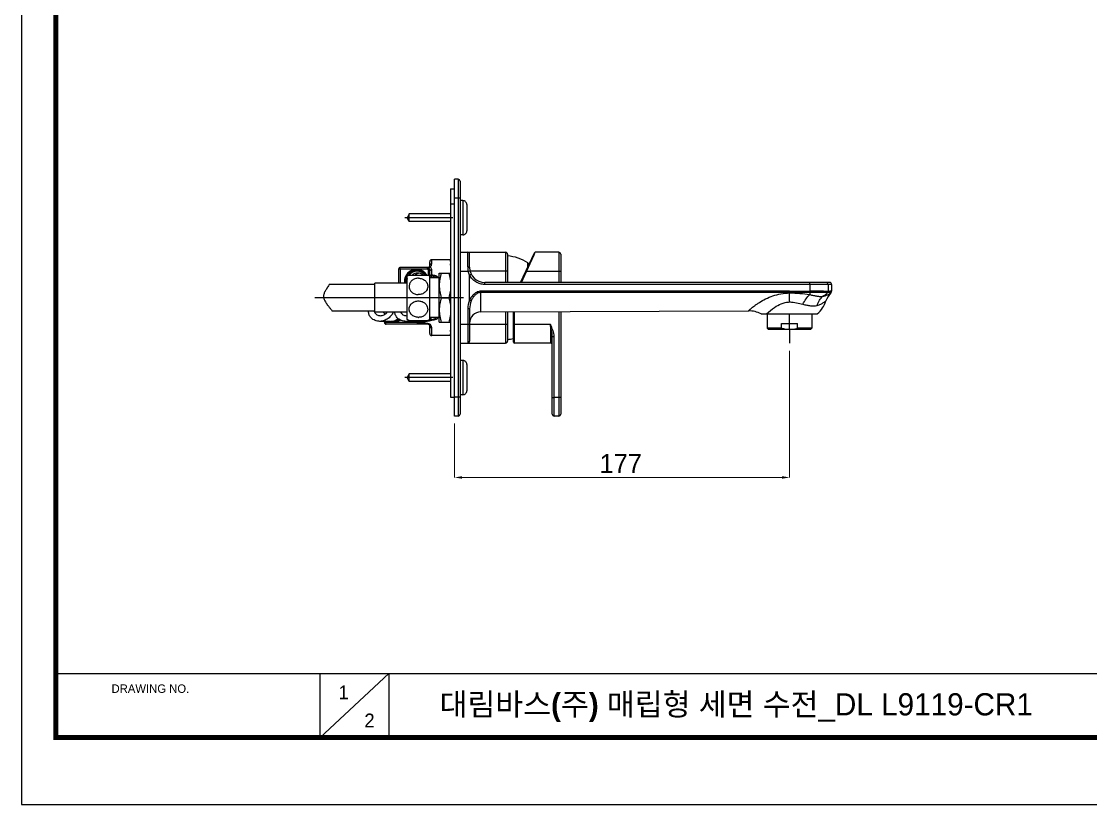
# Model space of a CAD drawing. Extents: x 0 to 1128, y 0 to 827.
# Drawn here: x 0 to 564, y 0 to 413 of the extents above; entities that cross this region are included whole.
import ezdxf

# ---------------------------------------------------------------- set-up
doc = ezdxf.new("R2010")
doc.units = 0
doc.header["$LTSCALE"] = 10
doc.header["$MEASUREMENT"] = 0
doc.header["$PDMODE"] = 3
doc.header["$PDSIZE"] = -10
doc.linetypes.add('CENTER2', pattern=[28.575000000000003, 19.05, -3.175, 3.175, -3.175])
doc.layers.get('0').update_dxf_attribs({"linetype": 'CONTINUOUS'})
doc.layers.get('DEFPOINTS').update_dxf_attribs({"linetype": 'CONTINUOUS'})
doc.layers.add('DEF_LAYER_ASSEM_MEMBER', color=7, linetype='CONTINUOUS')
doc.layers.add('중심선', color=1, linetype='CENTER2')
doc.styles.add('Daelim Dimension', font='')
doc.styles.get('Daelim Dimension').set_extended_font_data('나눔고딕')
doc.dimstyles.new('DEFAULT', dxfattribs={"dimscale": 2, "dimtxt": 2, "dimasz": 2, "dimexe": 0, "dimexo": 2, "dimgap": 1, "dimtad": 1, "dimdec": 0, "dimzin": 9, "dimdsep": 46, "dimtxsty": 'Daelim Dimension', "dimcen": 0.5, "dimclrd": 5, "dimclre": 5, "dimclrt": 256, "dimadec": 1, "dimazin": 0, "dimtfac": 1, "dimtdec": 0, "dimtix": 1, "dimtmove": 0, "dimatfit": 3, "dimfxl": 1, "dimtolj": 1, "dimtzin": 1, "dimlwd": 9, "dimlwe": 9, "dimarcsym": 0})

# ---------------------------------------------------------------- blocks, each defined once
blk = doc.blocks.new('*D2')
at = {"color": 5, "lineweight": 9, "ltscale": 0.5, "transparency": 16777216}
for p, q in [((405.3411579790964, 239.4823067191356), (405.3411579790964, 172.6817345692342)), ((228.5170798843965, 201.0727931464354), (228.5170798843965, 172.6817345692342)), ((232.5170798843965, 172.6817345692342), (401.3411579790964, 172.6817345692342))]:
    blk.add_line(p, q, dxfattribs=at)
at = {"color": 5, "ltscale": 0.5, "transparency": 16777216}
for points in [[(232.5170798843965, 173.3484012359009), (232.5170798843965, 172.0150679025676), (228.5170798843965, 172.6817345692342)], [(401.3411579790964, 173.3484012359009), (401.3411579790964, 172.0150679025676), (405.3411579790964, 172.6817345692342)]]:
    blk.add_solid(points, dxfattribs=at)
at = {"layer": 'DEFPOINTS', "color": 0, "ltscale": 0.5, "transparency": 16777216}
for p in [(405.3411579790964, 243.4823067191356), (228.5170798843965, 205.0727931464354), (405.3411579790964, 172.6817345692342)]:
    blk.add_point(p, dxfattribs=at)
at = {"color": 7, "ltscale": 0.5, "transparency": 16777216, "insert": (316.2384772499781, 180.0179291328966), "char_height": 10, "attachment_point": 5, "style": 'Daelim Dimension'}
blk.add_mtext('\\A1;177', dxfattribs=at)

msp = doc.modelspace()

# ---------------------------------------------------------------- linework, layer by layer
at = {"color": 5}
msp.add_line((18.14486312866211, 69.27593994140625), (926.736156463623, 69.27593994140625), dxfattribs=at)
at = {"color": 5, "ltscale": 40}
for p, q in [((157.4193954467773, 69.27593994140625), (157.4193954467773, 35.2742919921875)), ((157.4193954467773, 69.27593994140625), (157.4193954467773, 35.2742919921875)), ((193.8096046447754, 69.27593994140625), (157.4193954467773, 35.2742919921875)), ((193.8096046447754, 69.27593994140625), (157.4193954467773, 35.2742919921875)), ((193.8096046447754, 69.27593994140625), (193.8096046447754, 35.2742919921875)), ((193.8096046447754, 69.27593994140625), (193.8096046447754, 35.2742919921875))]:
    msp.add_line(p, q, dxfattribs=at)
at = {"ltscale": 0.5}
msp.add_lwpolyline([(0, 0), (1128.400001525879, 0), (1128.400001525879, 826.8000030517578), (0, 826.8000030517578)], close=True, dxfattribs=at)
at = {"color": 5, "linetype": 'ByBlock', "lineweight": 200, "const_width": 2.6}
msp.add_lwpolyline([(18.14486312866211, 35.40284729003906), (1110.144863128662, 35.40284729003906), (1110.144863128662, 807.6028442382812), (18.14486312866211, 807.6028442382812)], close=True, dxfattribs=at)
at = {"layer": 'DEF_LAYER_ASSEM_MEMBER', "color": 7, "linetype": 'Continuous'}
for p, q in [((228.5170798843965, 205.0727931464354), (228.5170798843965, 330.0727931464354)), ((230.5170798843965, 330.0727931464354), (228.5170798843965, 330.0727931464354)), ((231.5170798843965, 329.0727931464354), (231.5170798843965, 206.0727931464354)), ((226.5170798843965, 325.0727931464354), (226.5170798843965, 215.0727931464354)), ((226.5170798843965, 325.0727931464354), (228.5170798843965, 325.0727931464354)), ((233.0170798843965, 318.7727931464354), (231.5170798843965, 318.7727931464354)), ((235.0170798843965, 316.7727355598354), (235.0170798843965, 302.7728507330354)), ((204.6717804227965, 311.7727931464354), (203.5170798843965, 309.7727931464354)), ((204.6717804227965, 307.7727931464354), (204.6717804227965, 311.7727931464354)), ((226.5170798843965, 311.7727931464354), (204.6717804227965, 311.7727931464354)), ((204.6717804227965, 307.7727931464354), (203.5170798843965, 309.7727931464354)), ((226.5170798843965, 307.7727931464354), (204.6717804227965, 307.7727931464354)), ((231.9170798843966, 300.9978287590354), (231.5170798843965, 300.9978287590354)), ((231.9170798843966, 300.7727931464354), (231.9170798843966, 300.9978287590354)), ((233.0170798843965, 300.7727931464354), (231.9170798843966, 300.7727931464354)), ((226.4225412431965, 287.9421168210354), (226.4442468709965, 287.9382895332354)), ((231.5170798843965, 291.5727931464354), (255.5170798843965, 291.5727931464354)), ((236.5170798843965, 283.5727931464354), (236.5170798843965, 290.5727931464354)), ((256.5170798843965, 290.5727931464354), (256.5170798843965, 275.5727931464354)), ((263.3475411496966, 275.5727931464354), (270.6738449169966, 291.2841022773355)), ((283.6170798843966, 291.5727931464354), (271.1269988105964, 291.5727931464354)), ((284.6170798843966, 290.5727931464354), (284.6170798843966, 275.5727931464354)), ((199.0170798843965, 282.5727931464354), (199.0170798843965, 275.1628507383355)), ((214.5170798843965, 283.5727931464354), (200.0170798843965, 283.5727931464354)), ((215.5170798843965, 284.5727931464354), (215.5170798843965, 286.5723472315354)), ((226.3723414419965, 287.5727931464354), (216.5170798843965, 287.5727931464354)), ((226.3155573423965, 286.7109809692354), (226.4442468709965, 286.6882895332354)), ((226.4442468709965, 285.4572967596355), (226.3155573423965, 285.4346053236354)), ((226.4442468709965, 284.2072967596355), (226.4225412431965, 284.2034694718354)), ((267.5170798843965, 284.5143978184354), (267.5170798843965, 285.5555974349354)), ((204.6430775712965, 279.5234589522354), (203.5170798843965, 278.9787068381354)), ((203.5170798843965, 256.0469946386354), (203.5170798843965, 278.9787068381354)), ((204.6184652235966, 279.5128507383354), (214.4155083543965, 279.5128507383354)), ((215.5170798843965, 278.9787068381354), (214.3854338851966, 279.5258490152354)), ((215.5170798843965, 256.0469946386354), (215.5170798843965, 281.5784177544353)), ((220.5170798843965, 278.0727931464354), (215.5170798843965, 278.0727931464354)), ((220.5170798843965, 254.5727931464354), (220.5170798843965, 280.5727931464354)), ((220.5170798843965, 280.5727931464354), (226.5170798843965, 280.5727931464354)), ((221.5170860664966, 280.5727931464354), (221.5170860664966, 280.5535338448354)), ((221.5170860664966, 280.5535338448354), (225.5170737023966, 280.5535338448354)), ((225.5170737023966, 280.5727931464354), (225.5170737023966, 280.5535338448354)), ((160.6457464959965, 271.5791944272354), (160.6278247014966, 271.5500167854354)), ((161.2452726414965, 272.5229101473354), (161.1429817192966, 272.3639407855354)), ((161.2859224275965, 272.5861716719354), (161.2452726414965, 272.5229101473354)), ((161.3197977112966, 272.6389684716354), (161.2859224275965, 272.5861716719354)), ((161.3534684969966, 272.6915397863354), (161.3197977112966, 272.6389684716354)), ((161.3671778411965, 272.7129763042354), (161.3534684969966, 272.6915397863354)), ((161.5150346461965, 272.9458106444354), (161.4942454058964, 272.9128519677354)), ((161.6207215371965, 273.1148872335355), (161.6072001711966, 273.0930952931354)), ((161.7485783461966, 273.3239154715354), (161.7329432980964, 273.2980289522354)), ((186.5170798843965, 274.5128507383354), (162.3612699062965, 274.5128507383354)), ((203.5170798843965, 275.1628507383355), (186.5170798843965, 275.1628507383355)), ((186.5170798843965, 259.8634592727354), (186.5170798843965, 275.1622422040355)), ((426.5170798843965, 275.5727931464354), (244.5170798843965, 275.5727931464354)), ((427.5170798843965, 274.5727931464354), (427.5170798843965, 270.9608113442355)), ((221.5170860664966, 267.5920524480355), (221.5170860664966, 267.5535338448354)), ((221.5170860664966, 267.5920524480355), (225.5170737023966, 267.5920524480355)), ((221.5170860664966, 267.5535338448354), (225.5170737023966, 267.5535338448354)), ((225.5170737023966, 267.5535338448354), (225.5170737023966, 267.5920524480355)), ((162.2650820695965, 262.7724360717355), (162.3599863709965, 262.6542584683355)), ((162.3599863709965, 262.6542584683355), (162.3985294610966, 262.6063361304355)), ((162.3985294610966, 262.6063361304355), (162.4351038808966, 262.5608904077354)), ((162.4351038808966, 262.5608904077354), (162.4856211007966, 262.4981545830354)), ((162.4856211007966, 262.4981545830354), (162.5586589555965, 262.4074916463354)), ((162.5586589555965, 262.4074916463354), (162.6349054669965, 262.3128492348354)), ((162.6349054669965, 262.3128492348354), (162.8047251615965, 262.1017888305354)), ((162.8047251615965, 262.1017888305354), (162.8343042863964, 262.0649538152354)), ((162.8343042863964, 262.0649538152354), (162.9022372764966, 261.9802365211355)), ((162.9022372764966, 261.9802365211355), (162.9561883667966, 261.9128143291355)), ((163.1140499584965, 261.7146030332354), (163.1738190007966, 261.6391097453354)), ((186.5170798843965, 260.5128507383354), (164.0251781510965, 260.5128507383354)), ((203.5170798843965, 259.8628507383354), (186.5170798843965, 259.8628507383354)), ((236.5170798843965, 261.6849083988354), (236.5170798843965, 244.5727931464354)), ((242.4961359758966, 260.0936640741354), (383.7259532819965, 260.5866511392354)), ((256.5170798843965, 260.1426066000354), (256.5170798843965, 244.5727931464354)), ((259.6170798843966, 244.0727931464354), (259.6170798843966, 260.1534276853354)), ((284.6170798843966, 260.2406945024354), (284.6170798843966, 206.0727931464354)), ((194.7232810042965, 255.0727931464354), (189.1925555455966, 255.0727931464354)), ((191.5170798843965, 254.5727931464354), (191.5170798843965, 255.0727931464354)), ((198.9949778135965, 255.8227931464354), (197.8514748223965, 255.8227931464354)), ((199.2584637673965, 256.1537924885354), (198.4700829186966, 256.1537924885354)), ((208.5105895464965, 255.0727931464354), (202.9798640876966, 255.0727931464354)), ((204.6430775712965, 255.5022425245354), (203.5170798843965, 256.0469946386354)), ((204.6184652235966, 255.5128507383354), (214.4155083543965, 255.5128507383354)), ((215.5170798843965, 256.0469946386354), (214.3854338851966, 255.4998524615354)), ((220.5170798843965, 257.0727931464354), (215.5170798843965, 257.0727931464354)), ((220.5170798843965, 254.5727931464354), (226.5170798843965, 254.5727931464354)), ((221.5170860664966, 254.5920524480355), (221.5170860664966, 254.5727931464354)), ((221.5170860664966, 254.5920524480355), (225.5170737023966, 254.5920524480355)), ((225.5170737023966, 254.5920524480355), (225.5170737023966, 254.5727931464354)), ((390.3453665644965, 259.0727931464354), (419.9426524124965, 259.0727931464354)), ((393.5911579790966, 259.0727931464354), (393.5911579790966, 251.4727931464354)), ((401.0797028285965, 253.9727931464354), (409.6026131296967, 253.9727931464354)), ((401.0797028285965, 251.4727931464354), (401.0797028285965, 253.9727931464354)), ((409.6026131296967, 251.4727931464354), (409.6026131296967, 253.9727931464354)), ((417.0911579790966, 259.0727931464354), (417.0911579790966, 251.4727931464354)), ((214.5170798843965, 253.5727931464354), (192.5170798843965, 253.5727931464354)), ((215.5170798843965, 248.5734319746355), (215.5170798843965, 252.5727931464354)), ((226.3155573423965, 249.7109809692354), (226.4442468709965, 249.6882895332354)), ((226.4442468709965, 248.4572967596354), (226.3155573423965, 248.4346053236354)), ((226.4225412431965, 250.9421168210354), (226.4442468709965, 250.9382895332354)), ((401.0797028285965, 251.4727931464354), (393.5911579790966, 251.4727931464354)), ((394.0911579790966, 250.9727931464354), (393.5911579790966, 251.4727931464354)), ((394.0911579790966, 250.9727931464354), (416.5911579790966, 250.9727931464354)), ((417.0911579790966, 251.4727931464354), (409.6026131296967, 251.4727931464354)), ((416.5911579790966, 250.9727931464354), (417.0911579790966, 251.4727931464354)), ((226.3723414419965, 247.5727931464354), (216.5170798843965, 247.5727931464354)), ((226.4442468709965, 247.2072967596354), (226.4225412431965, 247.2034694718354)), ((231.5170798843965, 243.5727931464354), (255.5170798843965, 243.5727931464354)), ((279.1170798843966, 243.5727931464354), (260.1170798843966, 243.5727931464354)), ((280.1170798843966, 206.0727931464354), (280.1170798843966, 247.0921292508355)), ((233.0170798843965, 234.3727931464355), (231.5170798843965, 234.3727931464355)), ((235.0170798843965, 232.3727355598354), (235.0170798843965, 218.3728507330354)), ((204.6717804227965, 227.3727931464355), (203.5170798843965, 225.3727931464355)), ((204.6717804227965, 223.3727931464355), (204.6717804227965, 227.3727931464355)), ((226.5170798843965, 227.3727931464355), (204.6717804227965, 227.3727931464355)), ((204.6717804227965, 223.3727931464355), (203.5170798843965, 225.3727931464355)), ((226.5170798843965, 223.3727931464355), (204.6717804227965, 223.3727931464355)), ((226.5170798843965, 215.0727931464354), (228.5170798843965, 215.0727931464354)), ((231.9170798843966, 216.5978287590355), (231.5170798843965, 216.5978287590355)), ((231.9170798843966, 216.3727931464355), (231.9170798843966, 216.5978287590355)), ((233.0170798843965, 216.3727931464355), (231.9170798843966, 216.3727931464355)), ((230.5170798843965, 205.0727931464354), (228.5170798843965, 205.0727931464354)), ((283.6170798843966, 205.0727931464354), (281.1170798843966, 205.0727931464354))]:
    msp.add_line(p, q, dxfattribs=at)
at = {"layer": 'DEF_LAYER_ASSEM_MEMBER', "color": 9, "linetype": 'Continuous'}
for p, q in [((230.5170798843965, 330.0727931464354), (230.5170798843965, 205.0727931464354)), ((226.5170798843965, 317.0727931464354), (228.5170798843965, 317.0727931464354)), ((231.5170798843965, 320.0727931464354), (228.5170798843965, 320.0727931464354)), ((233.0170798843965, 318.7727931464354), (233.0170798843965, 300.7727931464354)), ((235.5170798843965, 283.7950153686354), (235.5170798843965, 291.5727931464354)), ((255.5170798843965, 291.5727931464354), (255.5170798843965, 275.5727931464354)), ((266.6197632456965, 281.3982690820354), (270.5466690621965, 290.2627737982355)), ((270.5466690621965, 290.2627737982355), (270.7376167514965, 290.6938232712355)), ((270.7376167514965, 290.6938232712355), (270.9644188466966, 291.2057812827354)), ((270.9644188466966, 291.2057812827354), (271.1269988851966, 291.5727931886354)), ((283.6170798843966, 291.5727931464354), (283.6170798843966, 275.5727931464354)), ((214.3434317067965, 282.5727931464354), (199.0170798843965, 282.5727931464354)), ((199.8434317067965, 282.5727931464354), (199.8434317067965, 275.1628507383355)), ((214.6907280620965, 282.6031776404354), (214.6907280620965, 279.3782416179354)), ((216.5170798843965, 285.4675299885354), (216.5170798843965, 287.5727931464354)), ((216.5170797368964, 279.6274748436354), (216.5170798843965, 282.3155558917354)), ((267.2923739720966, 284.0325144343354), (267.2923739720966, 285.9729859414354)), ((215.5170798843965, 279.0247407889354), (216.3434317028966, 279.0247409083354)), ((216.3434317067965, 278.0727931464354), (216.3434317067965, 279.0247407889354)), ((218.6091591567965, 278.4757131221354), (218.6091591567965, 278.0727931464354)), ((231.5170798843965, 281.5727931464354), (235.7421154969966, 281.5727931464354)), ((235.7421154970966, 281.5727931464354), (236.7171115403964, 281.7950153673354)), ((236.5156254264966, 279.4581645767355), (237.4020902881966, 279.9153455330354)), ((236.5170797275966, 266.3049275392355), (236.5164806512967, 279.4563316734354)), ((256.5170798843965, 281.5727931464354), (236.7826548042965, 281.5727931464354)), ((263.9032992044965, 275.5727931464354), (266.6197632456965, 281.3982690820354)), ((283.6170798843966, 281.3982690820354), (266.6197632456965, 281.3982690820354)), ((427.5170798843965, 274.5727931464354), (244.5258064198965, 274.5727931464354)), ((416.0336910612964, 274.5727931464354), (416.0336910612964, 271.0561567282355)), ((425.6322948705965, 270.8689059933354), (425.6167238487965, 270.8678648597354)), ((425.6322948705965, 274.5727931464354), (425.6322948705965, 270.8689059933354)), ((237.3704586220965, 265.9136896625355), (236.5156254985966, 266.3010044064354)), ((405.3411579790966, 270.0578887086355), (405.3411579790966, 270.2801557836355)), ((416.0336937018965, 270.2682395344355), (416.0336783423966, 269.1974199969354)), ((427.2508596441967, 270.2814239258354), (426.7154098291965, 270.2836625389355)), ((235.5170770365964, 261.6849090278354), (235.5170798843965, 243.5727931464354)), ((236.5170798843965, 261.6849084896354), (235.5170770365964, 261.6849090278354)), ((255.5170798843965, 260.1391159273354), (255.5170798843965, 243.5727931464354)), ((260.1170798843966, 243.5727931464354), (260.1170798843966, 260.1551730217354)), ((283.6170798843966, 260.2372038297354), (283.6170798843966, 205.0727931464354)), ((191.5170798843965, 254.5727931464354), (208.9452791209965, 254.5727931464354)), ((192.3434317067965, 254.5727931464354), (192.3434317067965, 255.0727931464354)), ((218.6091591567965, 257.0727931464354), (218.6091591567965, 256.6698731706355)), ((209.1189272986965, 253.8885826201354), (209.1189272986965, 253.5727931464354)), ((214.5170798843965, 253.8885826201354), (209.1189272986965, 253.8885826201354)), ((214.5170798843965, 253.5727931464354), (214.5170798843965, 253.8885826201354)), ((216.5170798843965, 247.5727931464354), (216.5170798843965, 251.7833194622355)), ((231.5170798843965, 253.5727931464354), (256.5170798843965, 253.5727931464354)), ((279.1170798843966, 253.3982690820354), (260.1170798843966, 253.3982690820354)), ((279.1170798843966, 253.3982690820354), (279.1170798843966, 243.5727931464354)), ((281.1170798843966, 205.0727931464354), (281.1170798843966, 247.0746770221355)), ((233.0170798843965, 234.3727931464355), (233.0170798843965, 216.3727931464355)), ((231.5170798843965, 215.0727931464354), (228.5170798843965, 215.0727931464354)), ((283.6170798843966, 214.8982690820354), (281.1170798843966, 214.8982690820354))]:
    msp.add_line(p, q, dxfattribs=at)
at = {"layer": 'DEF_LAYER_ASSEM_MEMBER', "color": 7, "linetype": 'Continuous'}
for centre, radius, start, end in [((230.5170798843965, 329.0727931464354), 1, 0, 90), ((233.0170798843965, 316.7727931464354), 2, 359.9999998616995, 90), ((233.0170798843965, 302.7727931464354), 2, 270, 1.383004917695148e-07), ((234.9307948960966, 286.0734860624354), 8.689015442899999, 167.606988451996, 172.5282344614016), ((234.8242227415965, 286.0727931464354), 8.607142857100001, 165.2570920545997, 167.3821539509977), ((235.5170798843965, 290.5727931464354), 1, 0, 90), ((255.5170798843965, 290.5727931464354), 1, 0, 90), ((255.1562844298965, 267.5727931464354), 22.042045374, 56.59262638679879, 86.46051681629466), ((271.1269988105964, 291.0727931464354), 0.5, 90, 155.0000000000007), ((283.6170798843966, 290.5727931464354), 1, 0, 90), ((200.0170798843965, 282.5727931464354), 1, 90, 180), ((214.5170798843965, 284.5727931464354), 1, 270, 0), ((216.5170798843965, 286.5727931464354), 1, 90, 180), ((234.9307948960966, 286.0721002304354), 8.689015442899999, 187.4717655385983, 192.3930115480039), ((235.1558758561966, 286.0728770733355), 8.7333509433, 175.9580892735998, 184.0419107264002), ((234.8242227415965, 286.0727931464354), 8.607142857100001, 192.6178460490023, 194.7429079454002), ((244.5170798843965, 283.5727931464354), 8, 180, 270), ((267.0170798843965, 285.5555974349354), 0.5, 0, 56.59262638679879), ((208.7692880397965, 276.0744951155355), 6.074230823, 151.0800701772966, 180.0160539915978), ((208.8846045158966, 276.0685588705354), 5.6103206932, 163.3439586211991, 179.9567571672999), ((208.7052525205966, 276.1058490030355), 6.003019470800001, 147.6654237880972, 151.0464469019028), ((208.7860693739965, 276.1002970322354), 5.506343112000001, 140.6658140001932, 142.2654080220049), ((208.7844196781966, 276.1016379041355), 5.5042172332, 140.412876397701, 140.6657251705967), ((209.1287919018966, 276.1824196636354), 4.3903752537, 90.05146256109549, 130.1104456291955), ((209.1209051106966, 276.1824196636354), 4.3903752537, 49.88955437080454, 89.9485374389045), ((210.6824972264965, 276.2173513070354), 4.3544308436, 108.2585276122058, 109.1760860009053), ((210.6895517065966, 276.1933339568354), 4.3794492632, 100.4296562169027, 108.2477282907032), ((170.2694404829965, 265.3751397975354), 11.443774896, 151.3815551878023, 151.8622244552009), ((171.0415984674964, 264.9535665340354), 12.3235202696, 150.8433886094032, 151.3805081737052), ((172.1405170851965, 264.3398235784355), 13.5822109518, 150.1963116331048, 150.8409212952957), ((175.8173619821964, 262.2117686340355), 17.8304492748, 148.4175642170015, 150.1349912097966), ((189.9905316465965, 253.4738088396355), 34.4807395919, 147.3401918472049, 148.3259046902949), ((252.7554913575966, 213.3518067600354), 108.973776132, 147.2124186010056, 147.3889887312057), ((118.6447692344966, 300.0253817735354), 50.7067223322, 327.4092476539044, 327.5299682856031), ((128.6274145333966, 293.6742451622354), 38.8749793438, 327.5285112644025, 327.720125416302), ((138.0563679828965, 287.7278939967355), 27.7275860806, 327.7836115654061, 328.1426352245961), ((144.3791392525966, 283.8057775689354), 20.2871214281, 328.1984244412002, 328.805045764302), ((208.7241471579966, 276.0744714891355), 6.6083178812, 180.0145516540029, 187.9918778816967), ((208.8056838885966, 276.0748614969355), 6.6030306339, 180.0179474796989, 188.0207824016007), ((208.7946012309965, 276.0749577369354), 6.0995441599, 180.020332979301, 188.688113296497), ((208.8133384654966, 276.0730067059354), 5.539053049, 180.0022090519996, 182.4938754311016), ((208.8824239643966, 276.0766651801355), 5.6082323429, 182.5005050373007, 189.471159593401), ((426.5170786399965, 274.5727931464354), 1, 0, 89.99992869709446), ((426.5170798681966, 270.9608113926354), 1.0000000143, 317.2042062874955, 359.9999972276001), ((164.4238559744965, 268.4366312805354), 4.9723533913, 190.714947895003, 194.2234254585036), ((410.3920839050966, 270.5727931464354), 14.9490740741, 309.7108647568035, 341.4690137042993), ((435.9436965505965, 262.0080978972354), 11.9997461879, 136.9782497267045, 161.4695715626966), ((405.3022040490964, 290.6031134501354), 29.9117794113, 316.9787985043008, 317.2042000675019), ((174.2024338189965, 273.6776572304354), 16.1178001365, 213.7402690585038, 214.8212330851045), ((175.5321912354966, 274.5981956657354), 17.7350923025, 214.809568716503, 215.1086811120037), ((176.4579911143965, 275.2498735037354), 18.8672535156, 215.110681466304, 215.5848135537979), ((194.2095343356966, 288.6897677230354), 41.1344238671, 217.940677585297, 218.0920310259031), ((210.4956396268965, 301.5174010221355), 61.865652759, 218.1367503089061, 218.7758936516991), ((110.8933010306966, 220.2863559519354), 66.6581298478, 38.42599605160515, 38.64379929360411), ((190.4824576868966, 262.2455702666355), 4.7492857901, 211.0020596930966, 212.1567028022966), ((242.5170798843965, 254.0937018587354), 5.999999909700001, 90.20000004099528, 180.0000117501028), ((383.7783134660965, 245.5868297055354), 14.9999142909, 64.03601643350322, 90.20000273949975), ((192.5170798843965, 254.5727931464354), 1, 180, 270), ((194.7264931841964, 262.1996667520355), 7.126874329500001, 269.9741760062009, 305.7661083045007), ((197.3145408259966, 262.1038116799355), 6.9539431959, 261.1413829909033, 293.0907564047982), ((196.8987456523964, 261.9209287172355), 6.448367755800001, 271.9755204180045, 288.9703914963958), ((196.9200058422966, 261.8961784197354), 6.423693842, 288.8654028828943, 290.2834059995985), ((196.9145567259966, 261.9103152288354), 6.438843034600001, 290.2852790390969, 293.5329837893048), ((203.1830635956965, 262.0317410142354), 3.9589482198, 270.0291093250036, 274.8375161226064), ((202.9572673989965, 261.6725567701354), 6.605591098500001, 286.6413892578997, 290.8174513292957), ((209.5170798030965, 262.7340744059354), 5.5513506864, 269.1773065575937, 270.0000008400035), ((211.1018727641965, 262.1040788214355), 6.9542107538, 261.1415314740948, 288.0515661960039), ((210.6934422727966, 261.8790260069354), 6.406238018, 271.9224017393968, 274.3259691139035), ((212.4703866476966, 261.9789925580354), 6.4174829379, 298.3040872298048, 309.7322603796972), ((212.4328965496966, 261.9653685505355), 6.2001908792, 299.9227375426004, 307.5753143637979), ((211.1043157450965, 262.0943373485354), 6.9445556883, 309.6105424294009, 313.4475055131952), ((214.5170798843965, 252.5727931464354), 1, 0, 90), ((216.5170798843965, 248.5727931464354), 1, 180, 270), ((234.9307948960966, 249.0734860624354), 8.689015442899999, 167.606988451996, 172.5282344614016), ((235.1558758561966, 249.0728770733355), 8.7333509433, 175.9580892735998, 184.0419107264002), ((234.8242227415965, 249.0727931464354), 8.607142857100001, 165.2570920545997, 167.3821539509977), ((234.9307948960966, 249.0721002304355), 8.689015442899999, 187.4717655385983, 192.3930115480039), ((234.8242227415965, 249.0727931464354), 8.607142857100001, 192.6178460490023, 194.7429079454002), ((235.5170798843965, 244.5727931464354), 1, 270, 0), ((255.5170798843965, 244.5727931464354), 1, 270, 0), ((255.1562844298965, 267.5727931464354), 22.042045374, 273.5394831837053, 281.697704804794), ((260.1170798843966, 244.0727931464354), 0.5, 180, 270), ((279.1170798843966, 242.5727931464354), 1, 8.402771024052093e-09, 90), ((233.0170798843965, 232.3727931464355), 2, 359.9999998616995, 90), ((233.0170798843965, 218.3727931464355), 2, 270, 1.383004917695148e-07), ((230.5170798843965, 206.0727931464354), 1, 270, 0), ((281.1170798843966, 206.0727931464354), 1, 180, 270), ((283.6170798843966, 206.0727931464354), 1, 270, 0)]:
    msp.add_arc(centre, radius, start, end, dxfattribs=at)
at = {"layer": 'DEF_LAYER_ASSEM_MEMBER', "color": 9, "linetype": 'Continuous'}
for centre, radius, start, end in [((214.3430967246966, 284.5766220095354), 2.0038288911, 270.0095781938007, 279.9904218062018), ((246.5759911271966, 283.7924020163355), 11.0589115516, 179.9864603256982, 191.578347332397), ((185.5665449853966, 147.0650644638354), 135.501191626, 75.88583471549794, 76.87162093150448), ((185.5480407277964, 153.4842677704354), 129.8891453041, 75.1748430115021, 76.20629906410318), ((161.6782623354966, 270.9208622213354), 80.8041727561, 359.5456989767999, 0.03198628909753456), ((324.5524059531965, 270.7729669357354), 80.7902550832, 359.6505003320007, 0.1365440399989095), ((404.6941126506965, 977.8961882487356), 706.9309840419, 270.0525453637985, 270.919096579503), ((246.7424104500965, 261.6734208906354), 11.225339292, 155.6321152321999, 179.9413628507968), ((425.4539109793966, 269.9482534349354), 0.3347334048, 90.54241541019509, 92.8900123541009), ((194.7220936764966, 261.8774543022354), 6.8046612594, 270.009997393293, 279.5601864682021), ((194.7195635959965, 261.8833640293354), 6.810909283200001, 279.5729180058027, 286.8275555179054), ((194.7196990889965, 261.8824342336354), 6.809980078300001, 286.8287290111007, 288.4900687959057), ((194.6811763989965, 261.9677007780355), 6.9030686712, 288.5688581652959, 307.0909840240949), ((208.5094022186966, 261.8774543022354), 6.8046612594, 270.009997393293, 279.5601864682021), ((174.6455463345965, 437.5214772669353), 186.1362207918, 280.618703627601, 282.0769452242951), ((208.5068721381965, 261.8833640293354), 6.810909283200001, 279.5729180058027, 286.8275555179054), ((208.5070076310965, 261.8824342335354), 6.809980078300001, 286.8287290111007, 288.4900687959057), ((208.5034294354966, 261.8929037954354), 6.8210439775, 288.4906833678938, 290.3702746935961), ((181.3889530683964, 406.0175270295354), 153.9183659479, 282.6393258307945, 282.8206014422942), ((184.8695645377966, 390.9248659975354), 138.429633186, 282.8020627437048, 284.106852899803)]:
    msp.add_arc(centre, radius, start, end, dxfattribs=at)
for points, start_tangent, end_tangent in [([(199.8434317067965, 282.5727931464354), (199.8566510138967, 282.9554902763355), (199.8942968410965, 283.2799274023355), (199.9506354806965, 283.4966935632355), (199.9832754910965, 283.5535324903354), (200.0170798786967, 283.5727931464354)], (0, 1), (1, 0)), ([(214.3434317067965, 282.5727931464354), (214.3566498871965, 282.9554765787354), (214.3942920804966, 283.2798999276354), (214.4506276037964, 283.4966726789354), (214.4832728389965, 283.5535208174354), (214.5170798843965, 283.5727931464354)], (0, 1), (1, 0)), ([(214.6907280385965, 282.6031776404354), (214.6268961443966, 283.1413229273354), (214.6235455311967, 283.3540222965354), (214.6401474296965, 283.5046749342355)], (-0.1685630409356793, 0.9856908750873759), (0.2234282716472484, 0.9747203739682081)), ([(214.6401474296965, 283.5046749342355), (214.6499642939966, 283.5386963299354), (214.6907280749965, 283.5879853200354)], (0.2234282714803, 0.9747203740064766), (0.9848077575977567, 0.1736481516609897)), ([(215.0847006316965, 282.9262119590354), (215.0059114131966, 282.8278664623355), (214.6907280620965, 282.6031776404354)], (-0.5860779873153189, -0.8102546468761688), (-0.944878376254843, -0.327421523553372)), ([(215.0847002666965, 282.9262151643354), (214.9870334296966, 283.1913490737354), (214.9541686231964, 283.4325404061354), (214.9884898100966, 283.6249306936354), (215.0847023199965, 283.7495013042354)], (-0.4503893475977596, 0.8928322550011647), (0.8233116661518485, 0.5675895527388322)), ([(215.0847002666965, 282.9262151643354), (215.3228567820966, 283.3951633188354), (215.6523141777966, 283.7342818056354)], (0.3342646944463041, 0.9424792379923916), (0.8266919507661651, 0.5626547951794533)), ([(215.5170798843965, 281.5784177544353), (215.2978224266965, 282.6289907127355), (215.0847006316965, 282.9262119590354)], (-5.21111703240671e-05, 0.9999999986422131), (-0.7048835524006993, 0.7093230417482366)), ([(215.6523141777966, 283.7342818056354), (215.3412953697966, 283.8201383433354), (215.0847023199965, 283.7495013042354)], (-0.8932142454253191, 0.4496313064826311), (-0.8232717115834007, -0.5676475040961053)), ([(215.5170798843965, 284.5727931464354), (215.5932003522964, 284.9151941130355), (215.8099731040966, 285.2054676358355), (216.1343964526966, 285.3994222022354), (216.5170798843965, 285.4675299885354)], (0, 1), (1, -4.730623491220478e-10)), ([(215.5170798843965, 281.5784177544353), (215.5932003716966, 281.8605081605355), (215.8099731615966, 282.0996529335355), (216.1343965028966, 282.2594444344354), (216.5170798843965, 282.3155558949354)], (0, 1), (0.9999999999998207, 5.98885284177678e-07)), ([(215.6523160172965, 283.7342872314355), (216.3486126557966, 284.6217486413354), (216.5170798843965, 285.4675299885354)], (0.8094758081179547, 0.5871532304873952), (3.122199739663111e-05, 0.9999999995125936)), ([(216.5170798843965, 282.3155558917354), (216.3167304725966, 283.1077524586354), (215.6523160172965, 283.7342872314355)], (-0.0001421574897234233, 0.999999989895624), (-0.8838343257775757, 0.4678000476456777)), ([(235.5170798843965, 283.7950153687354), (235.8997633122965, 283.7780997313355), (236.2241866589966, 283.7299280154355), (236.4409594140966, 283.6578339287354), (236.5170798843965, 283.5727931464354)], (0.9999999999999973, 7.516963981784745e-08), (0, -1)), ([(215.5170798843965, 279.0247407603354), (215.5219254115966, 279.0835680476355), (215.5931577519966, 279.2553350599354)], (4.408559323078057e-08, 0.9999999999999991), (0.5656684611278816, 0.8246327619523822)), ([(215.5931577519966, 279.2553350599354), (215.9613995675966, 279.5258298245354), (216.5170798843965, 279.6274748451355)], (0.5656684610851117, 0.8246327619817209), (0.9999999999999997, 2.573855869344295e-08)), ([(216.3434317029964, 279.0247409083354), (216.3824412292965, 279.1864118543353), (216.5170797368964, 279.6274749217355)], (0.2208065591219895, 0.975317621828247), (0.3442192382825779, 0.9388892991168672)), ([(218.7828073277965, 279.0495432448354), (218.7365485428966, 278.9191301408355), (218.6091578651965, 278.4757131229354)], (-0.3514243111374159, -0.9362162963448099), (-0.2370114647806976, -0.9715068530702746)), ([(218.6091591567965, 278.4757131221354), (218.7227792579965, 278.3982963415355), (218.9652231886967, 278.0749375162354)], (0.8927868318697242, -0.4504793811485947), (0.4694014625213752, -0.8829848622614059)), ([(218.7828073344965, 279.0495510156354), (219.4584937574964, 278.6628341630354), (219.9019460802965, 278.0743746478354)], (0.966325972271188, -0.2573210355065113), (0.4775907727888402, -0.8785824114714332)), ([(236.5164806512967, 279.4563316734354), (235.7421154969966, 281.5727931464354)], (-0.4573124012220069, 0.889306115850196), (-0.2222222222019474, 0.9749960430481903)), ([(244.5258064198965, 274.5727931464354), (242.0892499731965, 274.9088706063354), (239.8348302222964, 275.8920068011354), (237.9310103659966, 277.4489220902354), (236.5164804210965, 279.4613853609354)], (-0.999999988584201, 0.0001511012833536922), (-0.4568881077574623, 0.8895241744830803)), ([(266.1666093521965, 281.6183044161354), (266.1748433397966, 281.6127636644354), (266.2002215875966, 281.5992808819354), (266.2417946998967, 281.5783757742354), (266.2981048449965, 281.5507930438355), (266.3669061855965, 281.5176261071354), (266.4458013810965, 281.4800361103354), (266.6197632450965, 281.3982690807354)], (-0.4226182617215334, -0.9063077870455872), (0.9063570314667918, -0.4225126406519753)), ([(284.6170798843966, 281.4157214884355), (284.6122315256966, 281.4140176413355), (284.5978075554965, 281.4123237315355), (284.5739896328964, 281.4106590135355), (284.5409594169964, 281.4090427417354), (284.4484684743966, 281.4060242499354), (284.3241866655965, 281.4033807735354), (284.1727189343965, 281.4012117569355), (283.9997633167966, 281.3995975673354), (283.6170798843966, 281.3982690820354)], (0, -1), (-1, 0)), ([(242.4824231041966, 270.9659724692355), (240.5366664288965, 270.5652553916354), (238.8512646533966, 269.5052284401354), (237.5129051872966, 268.0274046543354), (236.5170800252965, 266.2983930487354)], (-0.9999999737450281, -0.0002291504817080513), (-0.4125333499922326, -0.9109424982644)), ([(405.3424316170965, 270.9655014902354), (323.9124354019966, 270.9689890857354), (242.4824231041966, 270.9659724692355)], (-0.9999987189322018, -0.001600666722121926), (-0.9999999747089049, 0.0002249048462240922)), ([(244.5258063251965, 274.5727931470354), (244.5251422207966, 274.9554918956354), (244.5243351390966, 275.1284567266355), (244.5232506073964, 275.2799335494354), (244.5219288127964, 275.4042235097354), (244.5204194829967, 275.4967209194353), (244.5196112969966, 275.5297535199354), (244.5187788841965, 275.5535731884354), (244.5170798926965, 275.5728469556354)], (5.339046146836926e-07, 0.9999999999998574), (-1, -9.998213758123009e-11)), ([(416.0336910612964, 274.5727931464354), (416.0330267932966, 274.9554765787354), (416.0322196677967, 275.1284321964354), (416.0311351181965, 275.2798999276354), (416.0298133295964, 275.4041817364355), (416.0283040262966, 275.4966726789354), (416.0274958595965, 275.5297028948354), (416.0266634688965, 275.5535208174354), (416.0249645257966, 275.5727931464354)], (0, 1), (-1, 0)), ([(425.6167238487965, 270.8678648597354), (425.0723747580964, 270.8555117697354), (424.2867462183965, 270.8777530505354), (422.0859382572964, 270.9742556456354), (419.2320394749966, 271.0543384900354), (416.0336910612964, 271.0561399310354)], (-0.9969521246958626, -0.07801577445879297), (-0.9998779373439084, -0.01562403318260992)), ([(416.0336943898965, 270.2682395154354), (416.0349055371967, 270.4269019313355), (416.0336910612964, 271.0561567282355)], (0.01203147110986606, 0.9999276192319786), (-0.005916677462716774, 0.9999824963107116)), ([(425.6322930291965, 274.5727931464354), (425.3486011495966, 275.2798992254354), (424.6637079541965, 275.5727931464354)], (8.428539267436684e-08, 0.9999999999999964), (-0.9999999999977042, 2.142906333902671e-06)), ([(425.4370231405965, 270.2825773588354), (425.6167146111966, 270.8678648598354)], (0.5694499170798113, 0.8220260287471414), (-0.005700941021112947, 0.9999837495036977)), ([(425.4507421490966, 270.2829718238354), (425.6322948649965, 270.8689059933354)], (0.571711864396774, 0.8204544741227052), (-0.003715781489232401, 0.9999930964601328)), ([(427.5170798843965, 270.9608113442355), (427.5096446261964, 270.9604883728355), (427.4873577526964, 270.9595165753354), (427.4502478751965, 270.9579012479354), (427.3983439998965, 270.9556430554354), (427.3316752560966, 270.9527406279354), (427.2502710424965, 270.9491875876354), (427.0433741833965, 270.9400842199354), (426.7778902743964, 270.9281309646354), (426.4540555512965, 270.9128536943354), (426.0721095202966, 270.8934869589355), (425.6322948705965, 270.8689059933354)], (0.002326410866789947, 0.9999972939025781), (-0.9982590306281609, -0.05898226656652573)), ([(237.3704822273965, 265.9136790029354), (236.5170741887964, 261.6849079496354)], (-0.385909584322612, -0.9225366077982753), (-1.953646631042986e-05, -0.9999999998091633)), ([(242.4798941713966, 270.2802611249355), (240.7608753703967, 269.8774116968355), (239.3169035909966, 268.8533287562354), (238.1964262180966, 267.4810491387354), (237.3704822273965, 265.9136790029354)], (-0.9999996234054024, 0.0008678646515608617), (-0.3871470796945914, -0.9220179709116032)), ([(405.3411579790966, 270.2801557836355), (323.9105042534966, 270.2794920114354), (242.4798942408966, 270.2802592915355)], (-0.9999999351436987, 0.0003601563530293577), (-0.9999999987861141, -4.927242436595865e-05)), ([(242.4961359758966, 260.0936640741354), (242.4975251506964, 262.7422359428355), (242.4798942408966, 270.2802592915355)], (0.004029495201586329, 0.9999918815512557), (-0.004604645564080098, 0.9999893985634195)), ([(383.7259532819965, 260.5866511392354), (383.7307854350965, 260.5918085144355), (383.7455066001964, 260.6072411830354), (383.7701676491965, 260.6328914253354), (383.8048646017965, 260.6686878580355), (383.9048499814965, 260.7703959771354), (384.0466280215965, 260.9116111891354), (384.2315524125966, 261.0913948309354), (384.4610851469965, 261.3085901970354), (384.7366656130966, 261.5617872073354), (385.0596317475965, 261.8492851818354), (385.8519786483967, 262.5187548315354), (386.8437004182965, 263.2966014991355), (388.0300949925966, 264.1572447667354), (389.4040146042967, 265.0682161417354), (392.6760583918965, 266.8947504156354), (396.5385936783964, 268.4868311000355), (400.8233433707965, 269.5985168614354), (405.3411579790966, 270.0578887086355)], (-0.999899482244051, 0.01417834292429), (0.999778516856088, 0.02104559889956183)), ([(393.1580534380964, 259.0727931471354), (397.3611214150965, 262.4626602881355), (400.9108027753966, 264.3779348392354), (403.0768584620964, 265.0293984941354), (405.4090350098966, 265.2958404023354)], (0.7507168765628662, 0.660624077099597), (0.9997801270131227, 0.02096896825369205)), ([(405.4090350098966, 265.2958404023354), (405.3790104071966, 266.5942333462355), (405.3411579790966, 270.0578887086355)], (-0.02579898543496533, 0.9996671507809619), (0.0007301734903196597, 0.9999997334233016)), ([(416.0336937018965, 270.2682395344355), (405.3411579790966, 270.2801557836355)], (-0.9999999984433421, 5.579709481243127e-05), (-0.9999999365034898, 0.0003563607952846009)), ([(405.3411579790966, 270.0578887086355), (410.7629731067966, 269.8604485545354), (416.0336783423966, 269.1974199969354)], (0.9997753158062137, 0.02119712019557828), (0.9892235133099312, -0.1464132532073399)), ([(405.4090350098966, 265.2958404023354), (409.0370660656965, 264.9297257993354), (412.3590397926964, 264.0990860738355)], (0.9997855769402998, 0.02070749000125175), (0.9657892554343812, -0.259328197632852)), ([(412.3592787734965, 264.0989753292354), (414.0705618929965, 266.9742507900354), (416.0336080555965, 269.1964363504354)], (0.4412611907711995, 0.897378716885565), (0.7435192867568154, 0.6687144908110162)), ([(425.4370419008965, 270.2825715762355), (424.1398564725964, 270.2686713983354), (421.9429155912965, 270.2524656647354), (419.1391964251966, 270.2628756392354), (416.0336939993965, 270.2682420266354)], (-0.9999340211860774, 0.01148709165286918), (-0.9999998142600607, -0.0006094914636379187)), ([(416.0336967452965, 269.1964129283355), (417.9619488331966, 268.7302979964354), (419.7812204603965, 268.3995042195354), (420.6283562880965, 268.2835747521355), (421.4313388385965, 268.2154695889354), (422.9671299615966, 268.3580065416354)], (0.9617778155240703, -0.2738310310497109), (0.9654794134570172, 0.2604793699905894)), ([(419.9005774245966, 263.4727551069354), (420.8914643743965, 263.7762515819354), (421.7966510408964, 264.1513624948354), (422.6008261492966, 264.5642527329354), (423.2873764004964, 264.9723291900355), (423.8391620324965, 265.3303119609354), (424.0596705973965, 265.4783665584355), (424.2413054856966, 265.6014001832355), (424.3831514259966, 265.6976919607355), (424.4846910870965, 265.7665339461354), (424.5456917428965, 265.8078334922354), (424.5660771036964, 265.8217161656354)], (0.9697799705901906, 0.2439811645231844), (0.3190216497610956, 0.9477474278433623)), ([(419.9005806375965, 263.4727560057354), (421.1164611819966, 266.2614339354354), (422.9671051972964, 268.3579896363354)], (0.2706528794633178, 0.9626770064970986), (0.7824030035449893, 0.6227724624963599)), ([(425.4370341053966, 270.2825611145354), (424.3887456685966, 269.2512303955355), (422.9670975309966, 268.3579894141354)], (-0.5966607935629961, -0.8024935497714458), (-0.8840335353165939, -0.4674234786953311)), ([(422.9670975300965, 268.3579894162355), (423.7985342736965, 268.4648343606355), (424.5605027338966, 268.6897279650354), (425.2536911047964, 268.9926806916354), (425.8712030353965, 269.3311528804354), (426.3983484347964, 269.6618486870354), (426.8110105184965, 269.9412400229354), (426.9647463784966, 270.0488455896354), (427.0780397886965, 270.1291139330355), (427.1474828189964, 270.1786479233355), (427.1707444932965, 270.1952354029354)], (0.9991158561966179, 0.0420417161459787), (-0.6736652436005335, -0.7390366293795145)), ([(426.7154098291965, 270.2836625389355), (426.4687945481965, 270.2844534354355), (425.4507421273966, 270.2829718399354)], (-0.9999936312245239, 0.003568964890710035), (-0.9999492084356605, -0.01007871762159849)), ([(412.3590397926964, 264.0990860738355), (414.4264330162964, 263.6269618663355), (416.3773478762964, 263.3291988385354), (419.9005774245966, 263.4727551069354)], (0.9656313190415041, -0.2599156703359092), (0.9697828504836958, 0.2439697171939946)), ([(192.5170798843965, 253.5727931464354), (192.4832754960964, 253.5920537938355), (192.4506354835964, 253.6488927222354), (192.3942968358965, 253.8656589204354), (192.3566510143964, 254.1900960099355), (192.3434317067965, 254.5727931464354)], (-1, 0), (0, 1)), ([(209.1189272986965, 253.5727931464354), (209.0851202381964, 253.5920655585354), (209.0524749611966, 253.6489137676353), (208.9961393909966, 253.8656869621354), (208.9584971902966, 254.1901110767354), (208.9452791209965, 254.5727931464354)], (-1, 0), (0, 1)), ([(209.1189267663965, 253.8885825486354), (209.0711187653965, 254.0361901176354), (208.9452791209965, 254.5727931464354)], (-0.3399493425604851, 0.9404437487126458), (-0.1839735948248903, 0.9829311859978843)), ([(218.7828073344965, 256.0960352772354), (209.1189272986965, 253.8885826201354)], (-0.9666573890069255, -0.2560732166360112), (-0.980986844399984, -0.1940742412432976)), ([(218.9651504993965, 257.0705846147355), (218.8972585609965, 256.9544225948355), (218.6091591567965, 256.6698731706355)], (-0.4694547197333276, -0.8829565482627688), (-0.8928849346685906, -0.4502849025249089)), ([(218.7828073344965, 256.0960348908354), (218.7365613990964, 256.2264548603354), (218.6091591567965, 256.6698731706355)], (-0.3512869241091555, 0.9362678553437197), (-0.2371021445447044, 0.9714847261034536)), ([(219.9023902074964, 257.0720576589354), (219.4588443051966, 256.4830595554354), (218.7828073344965, 256.0960352772354)], (-0.4773777935604437, -0.8786981519357842), (-0.9663267066649288, -0.2573182775982163)), ([(216.5170798843965, 251.7833194622355), (216.4210052624965, 252.4280751885354), (216.0946694991965, 253.0773341026354), (215.4631017894965, 253.6382024552354), (214.5170798843965, 253.8885826201354)], (3.741059994942039e-05, 0.9999999993002237), (-0.9999999853554353, 0.0001711406706804067)), ([(215.5170798843965, 252.5727931464354), (215.5932003521966, 252.2706746619355), (215.8099731041966, 252.0145509706355), (216.1343964527966, 251.8434145831354), (216.5170798843965, 251.7833194621354)], (0, -1), (0.9999999999999987, -5.145324629843111e-08)), ([(259.6170798843966, 253.4069952852354), (259.6267160488965, 253.4052964068354), (259.6551401181964, 253.4036559118354), (259.7013855894966, 253.4021466660354), (259.7635264937965, 253.4008249278354), (259.8392603593966, 253.3997404194354), (259.9257381682964, 253.3989333247355), (260.1170798843966, 253.3982690820354)], (0, -1), (1, 0)), ([(280.1170798843966, 247.0921294285354), (280.0058858329967, 248.6556257803354), (279.7597394738966, 250.2267493767354), (279.1170798843966, 253.3982690820354)], (-2.791790226040747e-06, 0.9999999999961031), (-0.2075448042810898, 0.9782255129651466)), ([(281.1170798843966, 247.0746770221355), (280.9219088525965, 248.7316336791355), (280.4485935561966, 250.3335140865354), (279.1170798843966, 253.3982690820354)], (-2.334403251209295e-05, 0.9999999997275281), (-0.4264549986180208, 0.9045087805840827)), ([(280.1170798843966, 247.0921294285354), (280.1219282431966, 247.0904255129354), (280.1363522132965, 247.0887315434354), (280.1601701358966, 247.0870667744355), (280.1932003518966, 247.0854504602354), (280.2856912947964, 247.0824319107354), (280.4099731039964, 247.0797884143354), (280.5614408358965, 247.0776194176354), (280.7343964533966, 247.0760052859355), (281.1170798843966, 247.0746770221355)], (0, -1), (0.9999999999997211, 7.4695915829922e-07)), ([(280.1170798843966, 214.9157214884355), (280.1219282431966, 214.9140176413355), (280.1363522133965, 214.9123237315355), (280.1601701359966, 214.9106590135355), (280.1932003518966, 214.9090427417354), (280.2856912944965, 214.9060242499354), (280.4099731032966, 214.9033807735354), (280.5614408343965, 214.9012117569355), (280.7343964520965, 214.8995975673354), (281.1170798843966, 214.8982690820354)], (0, -1), (1, 0)), ([(284.6170798843966, 214.9157214884355), (284.6122315257965, 214.9140176412354), (284.5978075556966, 214.9123237315355), (284.5739896331966, 214.9106590135355), (284.5409594172966, 214.9090427417354), (284.4484684747965, 214.9060242502354), (284.3241866658966, 214.9033807735354), (284.1727189340966, 214.9012117557354), (283.9997633162966, 214.8995975673354), (283.6170798843966, 214.8982690913355)], (0, -1), (-1, 0))]:
    msp.add_spline(points, degree=3, dxfattribs=dict(at, start_tangent=start_tangent, end_tangent=end_tangent))
at = {"layer": 'DEF_LAYER_ASSEM_MEMBER', "color": 7, "linetype": 'Continuous'}
for points, start_tangent, end_tangent in [([(208.5170632342965, 282.5727931464354), (206.0673479048965, 282.0779794542354), (203.9907279666966, 280.6689605835354), (202.6031200714965, 278.5603028090354), (202.1158294898964, 276.0727931464354)], (-0.9999999999965121, -2.641193804530085e-06), (0, -1)), ([(208.5175079180965, 282.5720909071354), (206.0945119121966, 282.0525072220354), (204.0471513670966, 280.6377799491354), (202.6817745183967, 278.5401977034354), (202.2026535786965, 276.0727931464354)], (-0.9999067188824634, -0.01365846015137201), (0, -1)), ([(213.9406136908965, 279.5254812253354), (212.9182789214965, 280.7926253554353), (211.6163706655966, 281.7601372187354), (210.1175071102966, 282.3663487621354), (208.5170802525965, 282.5727931464354)], (-0.5253133957772331, 0.8509088295563705), (-0.999999999999996, 8.94195727726187e-08)), ([(226.2921341697966, 285.3637286013354), (226.2923113888965, 285.1843856231354), (226.3155573423965, 284.9422014471354)], (-0.09174754441817573, -0.9957822995480663), (0.1300276099600594, -0.9915103734445115)), ([(226.3155573423965, 287.2033848457354), (226.2960770924965, 287.0175239028354), (226.2891733502966, 286.8589126661354), (226.2960769414965, 286.7517282362354), (226.3044284594966, 286.7224429507354), (226.3155573423965, 286.7109809692354)], (-0.1300276100315342, -0.9915103734351384), (0.9848077530040987, -0.1736481777129216)), ([(226.3155573423965, 285.4346053236354), (226.3012019924965, 285.4149714234354), (226.2921341697966, 285.3637286013354)], (-0.9848077529639572, -0.1736481779405757), (-0.09174754471769779, -0.9957822995204696)), ([(213.4325381309966, 279.5309313820354), (212.4644648054966, 280.6151157798354), (211.2666909024965, 281.4289937188354), (209.9105170199964, 281.9241874828354), (208.4766398671966, 282.0713024788354), (207.0503435116966, 281.8615866932355), (205.7164505496964, 281.3075475369354), (204.5543038390965, 280.4420484553355), (203.6330659649966, 279.3166380511354)], (-0.570679455796787, 0.8211729164624728), (-0.534898678009361, -0.8449162113865719)), ([(208.6907280620965, 281.5726982065354), (206.4023450513967, 281.0578191116355), (204.5425590268965, 279.6092048051354)], (-1, 0), (-0.6372508541522927, -0.7706564402392116)), ([(209.5170798843965, 277.8429777573355), (207.6348619225964, 277.5111087007355), (206.0488610073965, 276.5723219884354), (204.9955276544965, 275.1806795957355), (204.6182787039966, 273.5483585849354), (204.9651370842964, 271.9109284588354), (205.9924779435964, 270.5041450350354), (207.5608839776964, 269.5424127262354), (209.4373723112965, 269.1832959776355)], (-1, 0), (0.9998969126375078, -0.01435841558042285)), ([(208.6915094546966, 281.5663935174355), (206.5099595459965, 280.9824627614354), (204.7519882472966, 279.5465451213354)], (-0.998821459545706, -0.04853547105968626), (-0.6258685093208509, -0.7799285922701488)), ([(209.2521866321965, 280.3301702399355), (207.8630688510966, 279.5401960331354)], (-0.9445147009351903, -0.3284691457615287), (-0.7655106887141135, -0.6434231775934433)), ([(212.8899401433964, 279.5465451213354), (211.0153373716967, 281.0405042227354), (208.6907280620965, 281.5726982065354)], (-0.6258685093235582, 0.7799285922679763), (-1, 0)), ([(209.5170798843965, 277.8429777573355), (211.4181778435966, 277.5041235756354), (213.0137677282964, 276.5469090670354), (214.0614270904966, 275.1315309722354), (214.4158710187965, 273.4783475658354), (214.0316109863966, 271.8301763756355), (212.9580570909966, 270.4294349938355), (211.3446731796967, 269.4948747034355), (209.4373723112965, 269.1832959776355)], (1, 0), (-0.999896912637449, 0.01435841558452518)), ([(221.5170860664966, 280.5535338448354), (220.7852324598966, 277.3396261771354), (220.5170798843965, 274.0727931464354)], (-0.2767821399519444, -0.9609326963963826), (0, -1)), ([(225.5170737023966, 280.5535338448354), (226.2489273089966, 277.3396261771354), (226.5170798843965, 274.0727931464354)], (0.2767821399519444, -0.9609326963963826), (0, -1)), ([(162.3612699062965, 274.5128507383354), (161.7485783461966, 273.3239154715354)], (-0.3633390063684784, -0.9316570004305055), (-0.5162539631951862, -0.8564355466030492)), ([(220.5170798843965, 274.0727931464354), (220.7851855619965, 270.8060323873354), (221.5170860664966, 267.5920524480355)], (0, -1), (0.2767820931278576, -0.9609327098833518)), ([(226.5170798843965, 274.0727931464354), (226.2489742067964, 270.8060323873354), (225.5170737023966, 267.5920524480355)], (0, -1), (-0.2767820931278576, -0.9609327098833518)), ([(160.1781351619966, 270.7719481867355), (159.5831370081964, 269.3177646122355), (159.5381989231964, 267.5121566054354)], (-0.4715522901172057, -0.8818381017427285), (0.1855142248935962, -0.9826415787875701)), ([(159.6039302025965, 267.2149055331354), (160.7994521646965, 264.7253634454354)], (0.2452922958075131, -0.9694491681452306), (0.5552401667469806, -0.8316900607983635)), ([(209.4373723112965, 257.1832959776355), (207.4862190538965, 257.5717753996354), (205.8817680117966, 258.6088827193354), (204.8814199140966, 260.1112737107354), (204.6314794263965, 261.8324222893355), (205.1660398825966, 263.5040823666354), (206.4108737565966, 264.8623797132354), (208.1775192842965, 265.6781571265354), (210.1741274226965, 265.8039177498354)], (-0.9998969126374451, 0.01435841558479993), (0.9929424469693168, -0.1185972048852161)), ([(210.1741274226965, 265.8039177498354), (211.9245972375966, 265.2847083525354), (213.3256207926966, 264.2378308170354), (214.1879451321965, 262.8196914280354), (214.4054443014966, 261.2277068897354), (213.9526891398966, 259.6733975462354), (212.8831829262965, 258.3655190343354), (211.3329508823965, 257.4907313297355), (209.5170798843965, 257.1827237194354)], (0.9929424469694339, -0.118597204884235), (-1, 0)), ([(221.5170860664966, 267.5535338448354), (220.7852324598966, 264.3396261771354), (220.5170798843965, 261.0727931464354)], (-0.2767821399519444, -0.9609326963963826), (0, -1)), ([(225.5170737023966, 267.5535338448354), (226.2489273089966, 264.3396261771354), (226.5170798843965, 261.0727931464354)], (0.2767821399519444, -0.9609326963963826), (0, -1)), ([(161.1141023620964, 264.2708784140355), (161.7689627056966, 263.3984621182354)], (0.5818633459481857, -0.8132865710449069), (0.6148289885442927, -0.7886604559920587)), ([(163.1738190007966, 261.6391097453354), (164.0251781510965, 260.5128507383354)], (0.6200083022865603, -0.7845952492181795), (0.5790661313075711, -0.8152805747547791)), ([(189.1913863316965, 255.0727974107355), (186.6652412011965, 255.5426289504354), (185.5197055151966, 256.1173962279354), (184.5992018161965, 256.8620219832354), (183.9768839084966, 257.6527102789354), (183.5630808399965, 258.4603294225354), (183.2521708867966, 259.3620854097354), (182.9568584497965, 260.5131927285354)], (-0.9999999390643322, 0.0003491007480242052), (-0.2312170080126312, 0.9729022022822679)), ([(186.0506393747964, 260.5112975062355), (186.1355727740965, 260.3217731864354), (186.4116131405965, 259.7993609140354)], (0.3951604467728598, -0.9186121168949787), (0.5151374614220013, -0.8571075754184513)), ([(186.4617331971965, 259.7178261944355), (186.9833205083964, 259.0520714939354), (187.6275107398965, 258.5440961541354), (188.4380260785965, 258.1992650973355), (189.3977664111965, 258.0727933054354)], (0.532304835622108, -0.8465527520322172), (0.9999999991921901, -4.019477621197059e-05)), ([(196.1963053452967, 259.8569697010354), (195.1037753413966, 258.1294209725354), (194.3979745433965, 257.3860410442354), (193.5405775226966, 256.6519692868354), (191.4728307124965, 255.4813899878354), (190.3607867311966, 255.1762208928354), (189.1913863316965, 255.0727974107355)], (-0.3727394008325772, -0.9279360641051577), (-0.9999999390643314, 0.000349100750256822)), ([(189.3977664111965, 258.0727933054354), (191.4142377734966, 258.5828569622354), (192.9357710442964, 259.8555751706355)], (0.9999999991921904, -4.0194770105649e-05), (0.5893496950755447, 0.8078780458177848)), ([(190.9350802527965, 259.8573520680354), (191.8692638690966, 258.8592540415355)], (0.5480218580847092, -0.8364640118148439), (0.7990053531442496, -0.6013239107559528)), ([(202.9786948738965, 255.0727974107355), (200.6146719206965, 255.4827513537355), (199.5233643068966, 255.9854077877354), (198.6022087696965, 256.6542525871354), (197.9426183902965, 257.3884214871355), (197.4984286603965, 258.1319220316354), (196.9043642538966, 259.8604176021354)], (-0.9999999390643324, 0.0003491007474337202), (-0.2477507927112455, 0.9688237944595237)), ([(200.1657931868965, 259.8553160538354), (200.6959908949966, 259.1301616867354), (201.3518405223965, 258.5828234254354), (202.1860909114966, 258.2103048415354), (203.1850749533965, 258.0727933054354)], (0.5038217350805639, -0.8638076517723204), (0.9999999991921908, -4.019475852173588e-05)), ([(220.5170798843965, 261.0727931464354), (220.7851855619965, 257.8060323873354), (221.5170860664966, 254.5920524480355)], (0, -1), (0.2767820931278576, -0.9609327098833518)), ([(226.5170798843965, 261.0727931464354), (226.2489742067964, 257.8060323873354), (225.5170737023966, 254.5920524480355)], (0, -1), (-0.2767820931278576, -0.9609327098833518)), ([(204.8489803081966, 255.3436345846354), (204.3957923927965, 255.2259314210354), (202.9786948738965, 255.0727974107355)], (-0.958170156647308, -0.2861991455446252), (-0.9999999390643265, 0.000349100764205948)), ([(208.5105895464965, 255.0727931464354), (210.9736612778966, 255.5106771535354)], (1, 0), (0.938634877283703, 0.3449124050343914)), ([(226.2921341697966, 248.3637286013354), (226.2923113888965, 248.1843856231354), (226.3155573423965, 247.9422014471354)], (-0.09174754441817573, -0.9957822995480663), (0.1300276099600594, -0.9915103734445115)), ([(226.3155573423965, 250.2033848457354), (226.2960770924965, 250.0175239028354), (226.2891733502966, 249.8589126661354), (226.2960769414965, 249.7517282362354), (226.3044284594966, 249.7224429507354), (226.3155573423965, 249.7109809692354)], (-0.1300276100315342, -0.9915103734351384), (0.9848077530040987, -0.1736481777129216)), ([(226.3155573423965, 248.4346053236354), (226.3012019924965, 248.4149714234354), (226.2921341697966, 248.3637286013354)], (-0.9848077529639572, -0.1736481779405757), (-0.09174754471769779, -0.9957822995204696)), ([(402.7604603989964, 250.9727931464354), (401.0797028285965, 251.4727931464354)], (-0.9746837664160601, 0.2235879144430735), (-0.940082730922768, 0.3409464166416637)), ([(407.9218555592965, 250.9727931464354), (409.6026131296967, 251.4727931464354)], (0.9746837664160601, 0.2235879144430735), (0.940082730922768, 0.3409464166416637))]:
    msp.add_spline(points, degree=3, dxfattribs=dict(at, start_tangent=start_tangent, end_tangent=end_tangent))
at = {"layer": '중심선'}
for p, q in [((227.5896245447184, 309.7727931464354), (202.281624043293, 309.7727931464354)), ((233.2332707263449, 267.5128507383854), (154.8513349407485, 267.5128507383854)), ((405.3411579790964, 250.9727931464355), (405.3411579790964, 258.4632795737358)), ((405.3411579790964, 250.9727931464355), (405.3411579790964, 243.4823067191356)), ((227.5896245447184, 225.3727931464355), (202.281624043293, 225.3727931464355))]:
    msp.add_line(p, q, dxfattribs=at)

# ---------------------------------------------------------------- texts
at = {"color": 5, "ltscale": 40, "style": 'Daelim Dimension'}
msp.add_text('DRAWING NO.', height=4.452952864842011, dxfattribs=at).set_placement((47.5645637512207, 58.98915100097656))
at = {"char_height": 7.287147504000003, "width": 10.17000497383053, "attachment_point": 1, "style": 'Daelim Dimension'}
for s, insert in [('1', (167.3170509338379, 62.90126037597656)), ('2', (180.9909439086914, 48.04818725585938))]:
    msp.add_mtext(s, dxfattribs=dict(at, insert=insert))
at = {"color": 2, "insert": (220.7234497070312, 58.79600524902344), "char_height": 11.71148706000001, "width": 518.4178783327826, "attachment_point": 1, "style": 'Daelim Dimension'}
msp.add_mtext('{\\fPretendard Variable SemiBold|b0|i0|c129|p2;대림바스(주)} 매립형 세면 수전_DL L9119-CR1', dxfattribs=at)

# ---------------------------------------------------------------- dimensions: what is measured, and where the dimension line sits
at = {"color": 5, "ltscale": 0.5}
dim = msp.add_linear_dim(base=(405.3411579790964, 172.6817345692342), p1=(228.5170798843965, 205.0727931464354), p2=(405.3411579790964, 243.4823067191356), dimstyle='DEFAULT', override={"dimtxt": 5, "dimdec": 0, "dimclrd": 5, "dimclre": 5, "dimclrt": 7}, dxfattribs=at)
dim.commit()
dim.dimension.update_dxf_attribs({"geometry": '*D2', "text_midpoint": (316.2384772499781, 172.6817345692342), "dimtype": 128})

doc.saveas('drawing.dxf')
